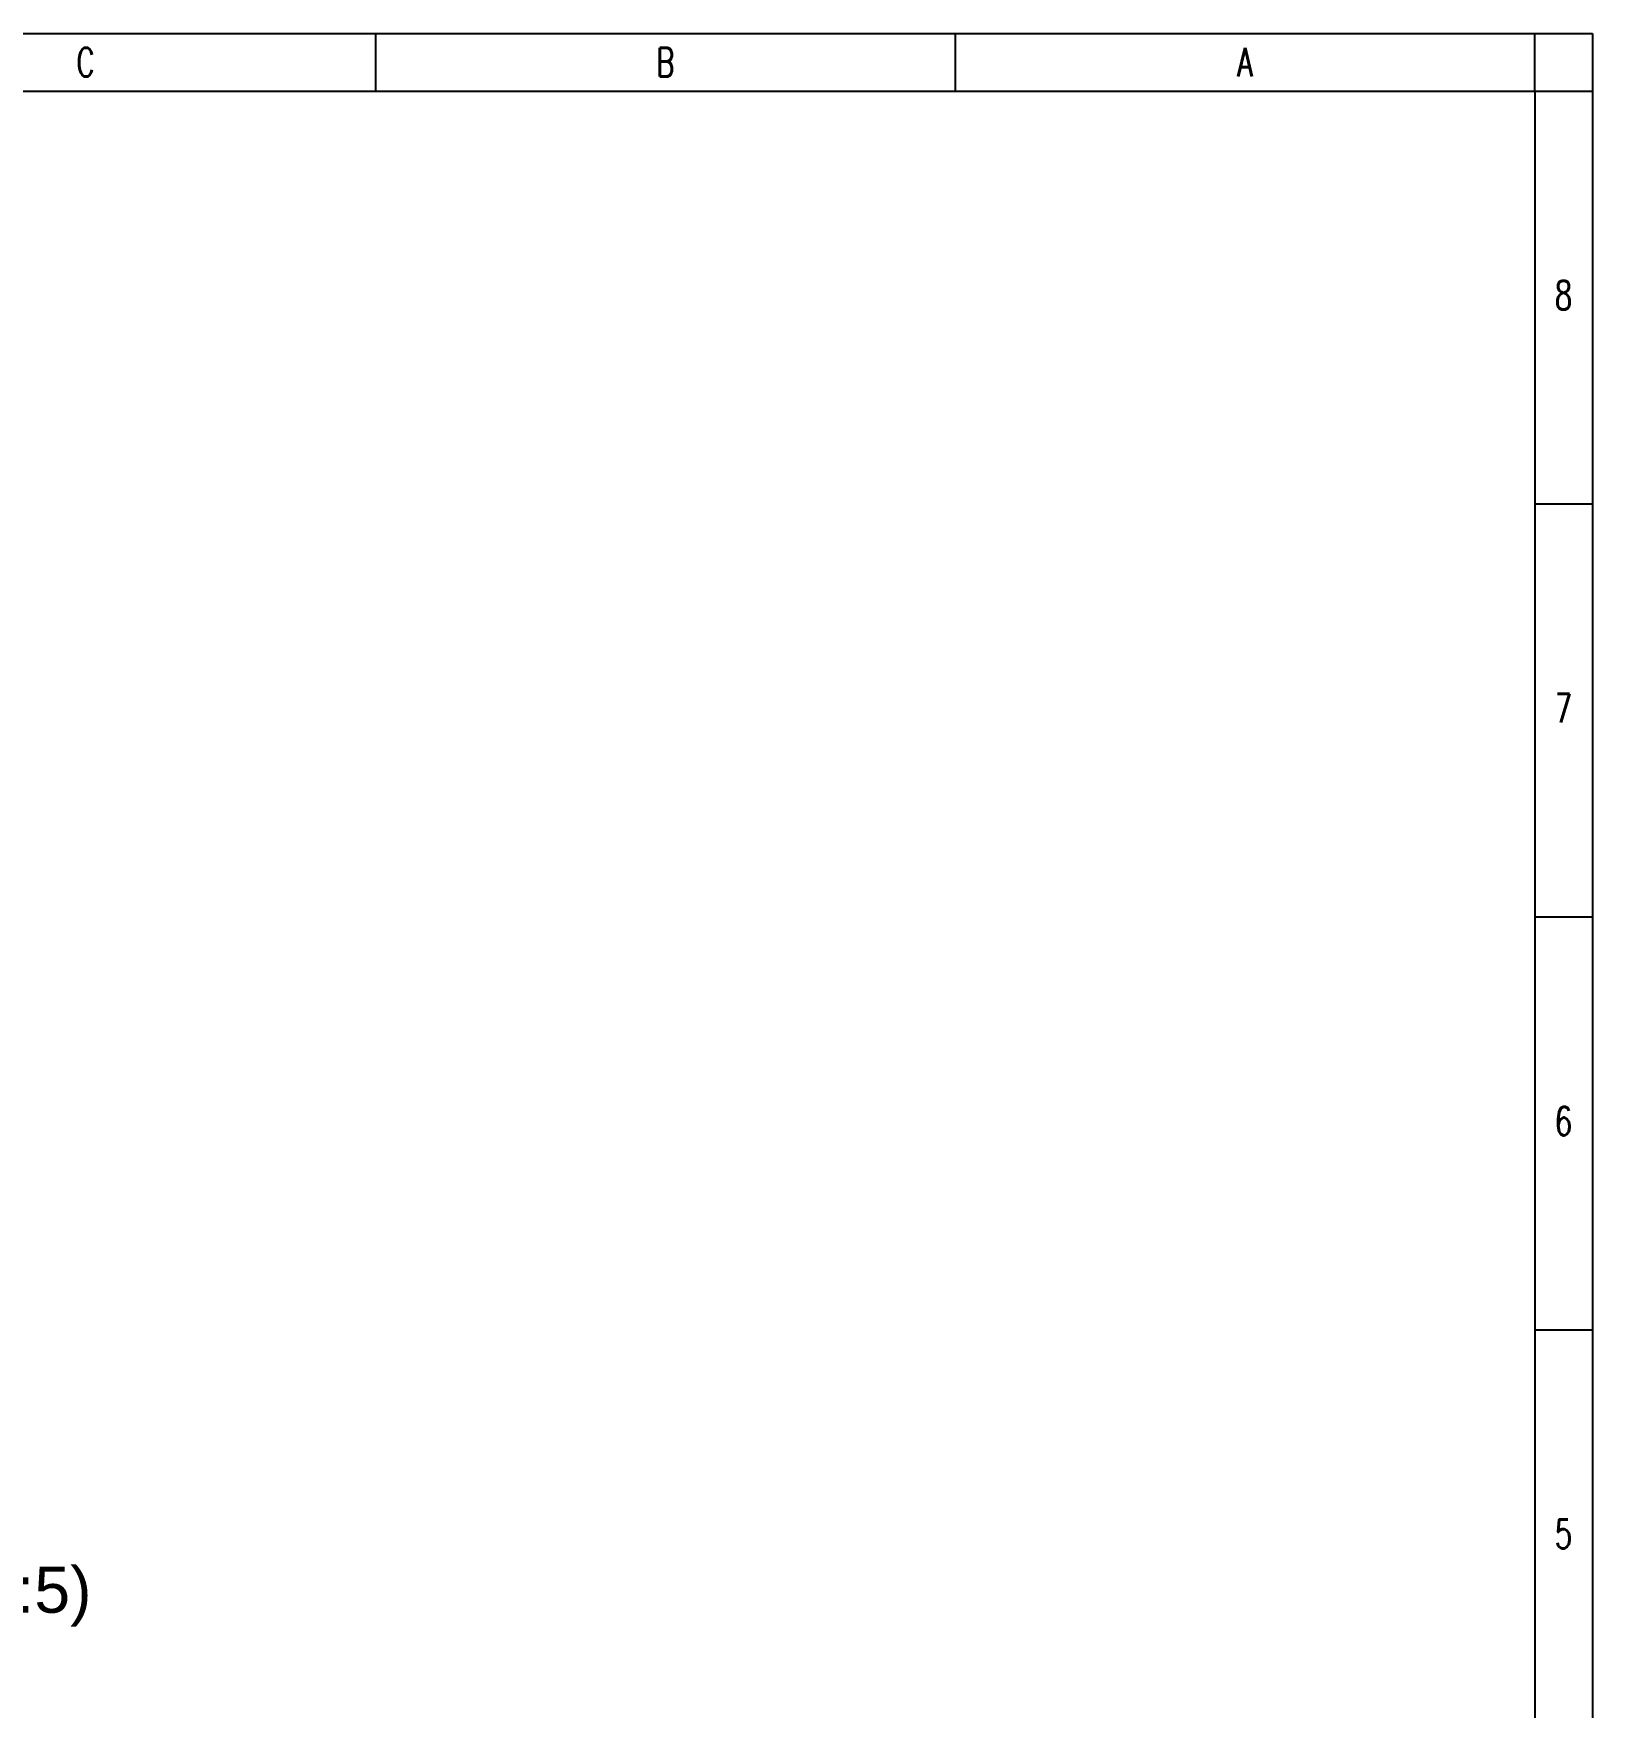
# Model space of a CAD drawing. Header units: inches. Extents: x 15 to 3191, y -520 to 602.
# Drawn here: x 585 to 855.9, y 310.8 to 601.7 of the extents above; entities that cross this region are included whole.
import ezdxf
from ezdxf.enums import TextEntityAlignment as Align

# ---------------------------------------------------------------- set-up
doc = ezdxf.new("R2010")
doc.units = ezdxf.units.IN
doc.layers.add('FEATURE_ANNOTATIONS', color=1, linetype='Continuous')
doc.layers.add('图框', color=4, linetype='Continuous')
doc.styles.add('HZ', font='txt_____.ttf', dxfattribs={"width": 0.7, "bigfont": 'HZTXT'})
doc.styles.get("Standard").update_dxf_attribs({"font": 'arial.ttf'})

# ---------------------------------------------------------------- blocks, each defined once
blk = doc.blocks.new('tk1')
at = {"layer": '图框'}
for p, q in [((-831, 584), (10, 584)), ((-201.5, 584), (-201.5, 574)), ((-100.75, 584), (-100.75, 574)), ((0, 574), (0, 584)), ((10, 584), (10, -10)), ((0, 574), (10, 574)), ((0, 502.25), (10, 502.25)), ((0, 430.5), (10, 430.5)), ((0, 358.75), (10, 358.75))]:
    blk.add_line(p, q, dxfattribs=at)
at = {"layer": '图框', "color": 1}
for p, q in [((-806, 574), (0, 574)), ((0, 574), (0, 0))]:
    blk.add_line(p, q, dxfattribs=at)
at = {"layer": '图框', "style": 'HZ', "width": 0.7}
for s, p in [('C', (-251.88, 576.5)), ('B', (-151.13, 576.5)), ('A', (-50.38, 576.5)), ('8', (4.96, 536.01)), ('7', (4.96, 464.26)), ('6', (4.96, 392.51)), ('5', (4.96, 320.76))]:
    blk.add_text(s, height=5, dxfattribs=at).set_placement(p, align=Align.CENTER)

msp = doc.modelspace()

# ---------------------------------------------------------------- block references
at = {"linetype": 'Continuous'}
msp.add_blockref('tk1', (845.93, 17.68), dxfattribs=at)

# ---------------------------------------------------------------- texts
at = {"layer": 'FEATURE_ANNOTATIONS', "color": 1, "insert": (505.06, 335.25), "char_height": 8, "attachment_point": 1}
msp.add_mtext('FireDamper (ID:5)', dxfattribs=at)

doc.saveas('drawing.dxf')
